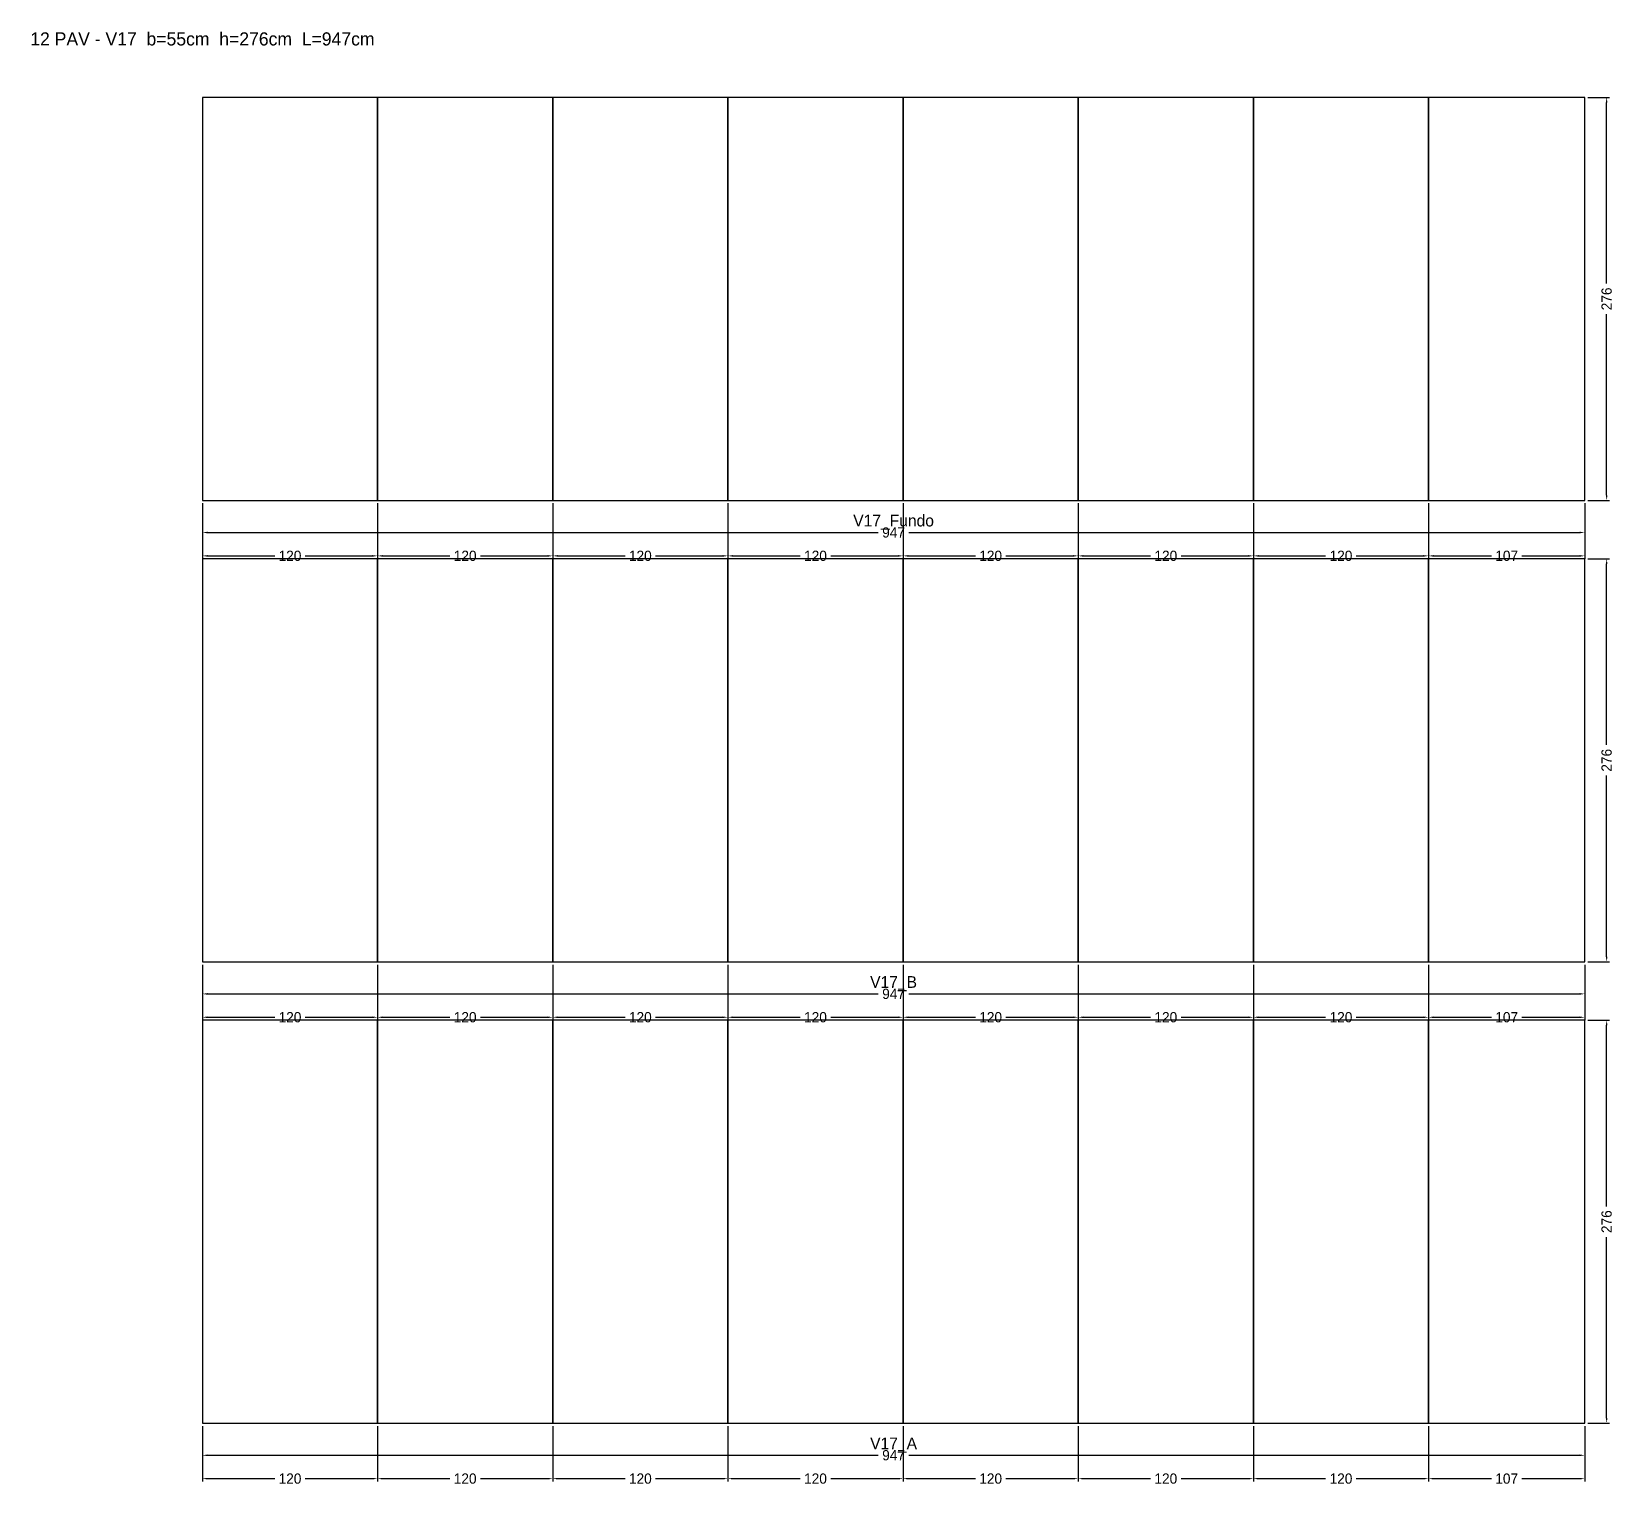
# Model space of a CAD drawing. Header units: metres. Extents: x -117 to 967, y -43 to 953.
import ezdxf

# ---------------------------------------------------------------- set-up
doc = ezdxf.new("R2010")
doc.units = ezdxf.units.M
for name, color, linetype in [('COTA', 3, 'Continuous'), ('NOMENCLATURA', 2, 'Continuous'), ('Paineis', 7, 'Continuous'), ('Texto Secao', 2, 'Continuous')]:
    doc.layers.add(name, color=color, linetype=linetype)
doc.dimstyles.new('COTA_VIG', dxfattribs={"dimtxt": 7, "dimasz": 3.5, "dimexe": 2, "dimexo": 2, "dimgap": 1.5, "dimtad": 1, "dimdec": 1, "dimcen": 2.5, "dimclrd": 3, "dimclre": 3, "dimclrt": 3, "dimazin": 3, "dimtfac": 1, "dimtmove": 0, "dimatfit": 3})

# ---------------------------------------------------------------- blocks, each defined once
blk = doc.blocks.new('_CLOSEDFILLED')
at = {"color": 0, "linetype": 'BYBLOCK'}
blk.add_solid([(-1, 0.16), (0, 0), (-1, -0.16)], dxfattribs=at)
blk = doc.blocks.new('*D1')
at = {"color": 3}
for p, q in [((0, -2), (0, -24)), ((947, -2), (947, -24)), ((3.5, -22), (463, -22)), ((484, -22), (943.5, -22))]:
    blk.add_line(p, q, dxfattribs=at)
at = {"layer": 'Defpoints'}
for p in [(0, 0), (947, 0), (0, -22)]:
    blk.add_point(p, dxfattribs=at)
at = {"layer": 'COTA', "color": 3, "xscale": 3.5, "yscale": 3.5, "rotation": 180}
blk.add_blockref('_CLOSEDFILLED', (0, -22), dxfattribs=at)
at = {"layer": 'COTA', "color": 3, "xscale": 3.5, "yscale": 3.5}
blk.add_blockref('_CLOSEDFILLED', (947, -22), dxfattribs=at)
at = {"layer": 'COTA', "color": 3, "insert": (473.5, -22), "char_height": 7, "attachment_point": 5}
blk.add_mtext('947', dxfattribs=at)
blk = doc.blocks.new('*D2')
at = {"color": 3}
for p, q in [((0, -2), (0, -40)), ((120, -2), (120, -40)), ((3.5, -38), (49.5, -38)), ((70.5, -38), (116.5, -38))]:
    blk.add_line(p, q, dxfattribs=at)
at = {"layer": 'Defpoints'}
for p in [(0, 0), (120, 0), (0, -38)]:
    blk.add_point(p, dxfattribs=at)
at = {"layer": 'COTA', "color": 3, "xscale": 3.5, "yscale": 3.5, "rotation": 180}
blk.add_blockref('_CLOSEDFILLED', (0, -38), dxfattribs=at)
at = {"layer": 'COTA', "color": 3, "xscale": 3.5, "yscale": 3.5}
blk.add_blockref('_CLOSEDFILLED', (120, -38), dxfattribs=at)
at = {"layer": 'COTA', "color": 3, "insert": (60, -38), "char_height": 7, "attachment_point": 5}
blk.add_mtext('120', dxfattribs=at)
blk = doc.blocks.new('*D3')
at = {"color": 3}
for p, q in [((120, -2), (120, -40)), ((240, -2), (240, -40)), ((123.5, -38), (169.5, -38)), ((190.5, -38), (236.5, -38))]:
    blk.add_line(p, q, dxfattribs=at)
at = {"layer": 'Defpoints'}
for p in [(120, 0), (240, 0), (120, -38)]:
    blk.add_point(p, dxfattribs=at)
at = {"layer": 'COTA', "color": 3, "xscale": 3.5, "yscale": 3.5, "rotation": 180}
blk.add_blockref('_CLOSEDFILLED', (120, -38), dxfattribs=at)
at = {"layer": 'COTA', "color": 3, "xscale": 3.5, "yscale": 3.5}
blk.add_blockref('_CLOSEDFILLED', (240, -38), dxfattribs=at)
at = {"layer": 'COTA', "color": 3, "insert": (180, -38), "char_height": 7, "attachment_point": 5}
blk.add_mtext('120', dxfattribs=at)
blk = doc.blocks.new('*D4')
at = {"color": 3}
for p, q in [((240, -2), (240, -40)), ((360, -2), (360, -40)), ((243.5, -38), (289.5, -38)), ((310.5, -38), (356.5, -38))]:
    blk.add_line(p, q, dxfattribs=at)
at = {"layer": 'Defpoints'}
for p in [(240, 0), (360, 0), (240, -38)]:
    blk.add_point(p, dxfattribs=at)
at = {"layer": 'COTA', "color": 3, "xscale": 3.5, "yscale": 3.5, "rotation": 180}
blk.add_blockref('_CLOSEDFILLED', (240, -38), dxfattribs=at)
at = {"layer": 'COTA', "color": 3, "xscale": 3.5, "yscale": 3.5}
blk.add_blockref('_CLOSEDFILLED', (360, -38), dxfattribs=at)
at = {"layer": 'COTA', "color": 3, "insert": (300, -38), "char_height": 7, "attachment_point": 5}
blk.add_mtext('120', dxfattribs=at)
blk = doc.blocks.new('*D5')
at = {"color": 3}
for p, q in [((360, -2), (360, -40)), ((480, -2), (480, -40)), ((363.5, -38), (409.5, -38)), ((430.5, -38), (476.5, -38))]:
    blk.add_line(p, q, dxfattribs=at)
at = {"layer": 'Defpoints'}
for p in [(360, 0), (480, 0), (360, -38)]:
    blk.add_point(p, dxfattribs=at)
at = {"layer": 'COTA', "color": 3, "xscale": 3.5, "yscale": 3.5, "rotation": 180}
blk.add_blockref('_CLOSEDFILLED', (360, -38), dxfattribs=at)
at = {"layer": 'COTA', "color": 3, "xscale": 3.5, "yscale": 3.5}
blk.add_blockref('_CLOSEDFILLED', (480, -38), dxfattribs=at)
at = {"layer": 'COTA', "color": 3, "insert": (420, -38), "char_height": 7, "attachment_point": 5}
blk.add_mtext('120', dxfattribs=at)
blk = doc.blocks.new('*D6')
at = {"color": 3}
for p, q in [((480, -2), (480, -40)), ((600, -2), (600, -40)), ((483.5, -38), (529.5, -38)), ((550.5, -38), (596.5, -38))]:
    blk.add_line(p, q, dxfattribs=at)
at = {"layer": 'Defpoints'}
for p in [(480, 0), (600, 0), (480, -38)]:
    blk.add_point(p, dxfattribs=at)
at = {"layer": 'COTA', "color": 3, "xscale": 3.5, "yscale": 3.5, "rotation": 180}
blk.add_blockref('_CLOSEDFILLED', (480, -38), dxfattribs=at)
at = {"layer": 'COTA', "color": 3, "xscale": 3.5, "yscale": 3.5}
blk.add_blockref('_CLOSEDFILLED', (600, -38), dxfattribs=at)
at = {"layer": 'COTA', "color": 3, "insert": (540, -38), "char_height": 7, "attachment_point": 5}
blk.add_mtext('120', dxfattribs=at)
blk = doc.blocks.new('*D7')
at = {"color": 3}
for p, q in [((600, -2), (600, -40)), ((720, -2), (720, -40)), ((603.5, -38), (649.5, -38)), ((670.5, -38), (716.5, -38))]:
    blk.add_line(p, q, dxfattribs=at)
at = {"layer": 'Defpoints'}
for p in [(600, 0), (720, 0), (600, -38)]:
    blk.add_point(p, dxfattribs=at)
at = {"layer": 'COTA', "color": 3, "xscale": 3.5, "yscale": 3.5, "rotation": 180}
blk.add_blockref('_CLOSEDFILLED', (600, -38), dxfattribs=at)
at = {"layer": 'COTA', "color": 3, "xscale": 3.5, "yscale": 3.5}
blk.add_blockref('_CLOSEDFILLED', (720, -38), dxfattribs=at)
at = {"layer": 'COTA', "color": 3, "insert": (660, -38), "char_height": 7, "attachment_point": 5}
blk.add_mtext('120', dxfattribs=at)
blk = doc.blocks.new('*D8')
at = {"color": 3}
for p, q in [((720, -2), (720, -40)), ((840, -2), (840, -40)), ((723.5, -38), (769.5, -38)), ((790.5, -38), (836.5, -38))]:
    blk.add_line(p, q, dxfattribs=at)
at = {"layer": 'Defpoints'}
for p in [(720, 0), (840, 0), (720, -38)]:
    blk.add_point(p, dxfattribs=at)
at = {"layer": 'COTA', "color": 3, "xscale": 3.5, "yscale": 3.5, "rotation": 180}
blk.add_blockref('_CLOSEDFILLED', (720, -38), dxfattribs=at)
at = {"layer": 'COTA', "color": 3, "xscale": 3.5, "yscale": 3.5}
blk.add_blockref('_CLOSEDFILLED', (840, -38), dxfattribs=at)
at = {"layer": 'COTA', "color": 3, "insert": (780, -38), "char_height": 7, "attachment_point": 5}
blk.add_mtext('120', dxfattribs=at)
blk = doc.blocks.new('*D9')
at = {"color": 3}
for p, q in [((840, -2), (840, -40)), ((947, -2), (947, -40)), ((843.5, -38), (883, -38)), ((904, -38), (943.5, -38))]:
    blk.add_line(p, q, dxfattribs=at)
at = {"layer": 'Defpoints'}
for p in [(840, 0), (947, 0), (840, -38)]:
    blk.add_point(p, dxfattribs=at)
at = {"layer": 'COTA', "color": 3, "xscale": 3.5, "yscale": 3.5, "rotation": 180}
blk.add_blockref('_CLOSEDFILLED', (840, -38), dxfattribs=at)
at = {"layer": 'COTA', "color": 3, "xscale": 3.5, "yscale": 3.5}
blk.add_blockref('_CLOSEDFILLED', (947, -38), dxfattribs=at)
at = {"layer": 'COTA', "color": 3, "insert": (893.5, -38), "char_height": 7, "attachment_point": 5}
blk.add_mtext('107', dxfattribs=at)
blk = doc.blocks.new('*D10')
at = {"color": 3}
for p, q in [((949, 276), (964, 276)), ((962, 148.5), (962, 272.5)), ((962, 3.5), (962, 127.5)), ((949, 0), (964, 0))]:
    blk.add_line(p, q, dxfattribs=at)
at = {"layer": 'Defpoints'}
for p in [(947, 276), (947, 0), (962, 0)]:
    blk.add_point(p, dxfattribs=at)
at = {"layer": 'COTA', "color": 3, "xscale": 3.5, "yscale": 3.5}
for p, rotation in [((962, 276), 90), ((962, 0), 270)]:
    blk.add_blockref('_CLOSEDFILLED', p, dxfattribs=dict(at, rotation=rotation))
at = {"layer": 'COTA', "color": 3, "insert": (962, 138), "char_height": 7, "attachment_point": 5, "rotation": 90}
blk.add_mtext('276', dxfattribs=at)
blk = doc.blocks.new('*D11')
at = {"color": 3}
for p, q in [((0, 314), (0, 292)), ((947, 314), (947, 292)), ((3.5, 294), (463, 294)), ((484, 294), (943.5, 294))]:
    blk.add_line(p, q, dxfattribs=at)
at = {"layer": 'Defpoints'}
for p in [(0, 316), (947, 316), (0, 294)]:
    blk.add_point(p, dxfattribs=at)
at = {"layer": 'COTA', "color": 3, "xscale": 3.5, "yscale": 3.5, "rotation": 180}
blk.add_blockref('_CLOSEDFILLED', (0, 294), dxfattribs=at)
at = {"layer": 'COTA', "color": 3, "xscale": 3.5, "yscale": 3.5}
blk.add_blockref('_CLOSEDFILLED', (947, 294), dxfattribs=at)
at = {"layer": 'COTA', "color": 3, "insert": (473.5, 294), "char_height": 7, "attachment_point": 5}
blk.add_mtext('947', dxfattribs=at)
blk = doc.blocks.new('*D12')
at = {"color": 3}
for p, q in [((0, 314), (0, 276)), ((120, 314), (120, 276)), ((3.5, 278), (49.5, 278)), ((70.5, 278), (116.5, 278))]:
    blk.add_line(p, q, dxfattribs=at)
at = {"layer": 'Defpoints'}
for p in [(0, 316), (120, 316), (0, 278)]:
    blk.add_point(p, dxfattribs=at)
at = {"layer": 'COTA', "color": 3, "xscale": 3.5, "yscale": 3.5, "rotation": 180}
blk.add_blockref('_CLOSEDFILLED', (0, 278), dxfattribs=at)
at = {"layer": 'COTA', "color": 3, "xscale": 3.5, "yscale": 3.5}
blk.add_blockref('_CLOSEDFILLED', (120, 278), dxfattribs=at)
at = {"layer": 'COTA', "color": 3, "insert": (60, 278), "char_height": 7, "attachment_point": 5}
blk.add_mtext('120', dxfattribs=at)
blk = doc.blocks.new('*D13')
at = {"color": 3}
for p, q in [((120, 314), (120, 276)), ((240, 314), (240, 276)), ((123.5, 278), (169.5, 278)), ((190.5, 278), (236.5, 278))]:
    blk.add_line(p, q, dxfattribs=at)
at = {"layer": 'Defpoints'}
for p in [(120, 316), (240, 316), (120, 278)]:
    blk.add_point(p, dxfattribs=at)
at = {"layer": 'COTA', "color": 3, "xscale": 3.5, "yscale": 3.5, "rotation": 180}
blk.add_blockref('_CLOSEDFILLED', (120, 278), dxfattribs=at)
at = {"layer": 'COTA', "color": 3, "xscale": 3.5, "yscale": 3.5}
blk.add_blockref('_CLOSEDFILLED', (240, 278), dxfattribs=at)
at = {"layer": 'COTA', "color": 3, "insert": (180, 278), "char_height": 7, "attachment_point": 5}
blk.add_mtext('120', dxfattribs=at)
blk = doc.blocks.new('*D14')
at = {"color": 3}
for p, q in [((240, 314), (240, 276)), ((360, 314), (360, 276)), ((243.5, 278), (289.5, 278)), ((310.5, 278), (356.5, 278))]:
    blk.add_line(p, q, dxfattribs=at)
at = {"layer": 'Defpoints'}
for p in [(240, 316), (360, 316), (240, 278)]:
    blk.add_point(p, dxfattribs=at)
at = {"layer": 'COTA', "color": 3, "xscale": 3.5, "yscale": 3.5, "rotation": 180}
blk.add_blockref('_CLOSEDFILLED', (240, 278), dxfattribs=at)
at = {"layer": 'COTA', "color": 3, "xscale": 3.5, "yscale": 3.5}
blk.add_blockref('_CLOSEDFILLED', (360, 278), dxfattribs=at)
at = {"layer": 'COTA', "color": 3, "insert": (300, 278), "char_height": 7, "attachment_point": 5}
blk.add_mtext('120', dxfattribs=at)
blk = doc.blocks.new('*D15')
at = {"color": 3}
for p, q in [((360, 314), (360, 276)), ((480, 314), (480, 276)), ((363.5, 278), (409.5, 278)), ((430.5, 278), (476.5, 278))]:
    blk.add_line(p, q, dxfattribs=at)
at = {"layer": 'Defpoints'}
for p in [(360, 316), (480, 316), (360, 278)]:
    blk.add_point(p, dxfattribs=at)
at = {"layer": 'COTA', "color": 3, "xscale": 3.5, "yscale": 3.5, "rotation": 180}
blk.add_blockref('_CLOSEDFILLED', (360, 278), dxfattribs=at)
at = {"layer": 'COTA', "color": 3, "xscale": 3.5, "yscale": 3.5}
blk.add_blockref('_CLOSEDFILLED', (480, 278), dxfattribs=at)
at = {"layer": 'COTA', "color": 3, "insert": (420, 278), "char_height": 7, "attachment_point": 5}
blk.add_mtext('120', dxfattribs=at)
blk = doc.blocks.new('*D16')
at = {"color": 3}
for p, q in [((480, 314), (480, 276)), ((600, 314), (600, 276)), ((483.5, 278), (529.5, 278)), ((550.5, 278), (596.5, 278))]:
    blk.add_line(p, q, dxfattribs=at)
at = {"layer": 'Defpoints'}
for p in [(480, 316), (600, 316), (480, 278)]:
    blk.add_point(p, dxfattribs=at)
at = {"layer": 'COTA', "color": 3, "xscale": 3.5, "yscale": 3.5, "rotation": 180}
blk.add_blockref('_CLOSEDFILLED', (480, 278), dxfattribs=at)
at = {"layer": 'COTA', "color": 3, "xscale": 3.5, "yscale": 3.5}
blk.add_blockref('_CLOSEDFILLED', (600, 278), dxfattribs=at)
at = {"layer": 'COTA', "color": 3, "insert": (540, 278), "char_height": 7, "attachment_point": 5}
blk.add_mtext('120', dxfattribs=at)
blk = doc.blocks.new('*D17')
at = {"color": 3}
for p, q in [((600, 314), (600, 276)), ((720, 314), (720, 276)), ((603.5, 278), (649.5, 278)), ((670.5, 278), (716.5, 278))]:
    blk.add_line(p, q, dxfattribs=at)
at = {"layer": 'Defpoints'}
for p in [(600, 316), (720, 316), (600, 278)]:
    blk.add_point(p, dxfattribs=at)
at = {"layer": 'COTA', "color": 3, "xscale": 3.5, "yscale": 3.5, "rotation": 180}
blk.add_blockref('_CLOSEDFILLED', (600, 278), dxfattribs=at)
at = {"layer": 'COTA', "color": 3, "xscale": 3.5, "yscale": 3.5}
blk.add_blockref('_CLOSEDFILLED', (720, 278), dxfattribs=at)
at = {"layer": 'COTA', "color": 3, "insert": (660, 278), "char_height": 7, "attachment_point": 5}
blk.add_mtext('120', dxfattribs=at)
blk = doc.blocks.new('*D18')
at = {"color": 3}
for p, q in [((720, 314), (720, 276)), ((840, 314), (840, 276)), ((723.5, 278), (769.5, 278)), ((790.5, 278), (836.5, 278))]:
    blk.add_line(p, q, dxfattribs=at)
at = {"layer": 'Defpoints'}
for p in [(720, 316), (840, 316), (720, 278)]:
    blk.add_point(p, dxfattribs=at)
at = {"layer": 'COTA', "color": 3, "xscale": 3.5, "yscale": 3.5, "rotation": 180}
blk.add_blockref('_CLOSEDFILLED', (720, 278), dxfattribs=at)
at = {"layer": 'COTA', "color": 3, "xscale": 3.5, "yscale": 3.5}
blk.add_blockref('_CLOSEDFILLED', (840, 278), dxfattribs=at)
at = {"layer": 'COTA', "color": 3, "insert": (780, 278), "char_height": 7, "attachment_point": 5}
blk.add_mtext('120', dxfattribs=at)
blk = doc.blocks.new('*D19')
at = {"color": 3}
for p, q in [((840, 314), (840, 276)), ((947, 314), (947, 276)), ((843.5, 278), (883, 278)), ((904, 278), (943.5, 278))]:
    blk.add_line(p, q, dxfattribs=at)
at = {"layer": 'Defpoints'}
for p in [(840, 316), (947, 316), (840, 278)]:
    blk.add_point(p, dxfattribs=at)
at = {"layer": 'COTA', "color": 3, "xscale": 3.5, "yscale": 3.5, "rotation": 180}
blk.add_blockref('_CLOSEDFILLED', (840, 278), dxfattribs=at)
at = {"layer": 'COTA', "color": 3, "xscale": 3.5, "yscale": 3.5}
blk.add_blockref('_CLOSEDFILLED', (947, 278), dxfattribs=at)
at = {"layer": 'COTA', "color": 3, "insert": (893.5, 278), "char_height": 7, "attachment_point": 5}
blk.add_mtext('107', dxfattribs=at)
blk = doc.blocks.new('*D20')
at = {"color": 3}
for p, q in [((949, 592), (964, 592)), ((962, 464.5), (962, 588.5)), ((962, 319.5), (962, 443.5)), ((949, 316), (964, 316))]:
    blk.add_line(p, q, dxfattribs=at)
at = {"layer": 'Defpoints'}
for p in [(947, 592), (947, 316), (962, 316)]:
    blk.add_point(p, dxfattribs=at)
at = {"layer": 'COTA', "color": 3, "xscale": 3.5, "yscale": 3.5}
for p, rotation in [((962, 592), 90), ((962, 316), 270)]:
    blk.add_blockref('_CLOSEDFILLED', p, dxfattribs=dict(at, rotation=rotation))
at = {"layer": 'COTA', "color": 3, "insert": (962, 454), "char_height": 7, "attachment_point": 5, "rotation": 90}
blk.add_mtext('276', dxfattribs=at)
blk = doc.blocks.new('*D21')
at = {"color": 3}
for p, q in [((0, 630), (0, 608)), ((947, 630), (947, 608)), ((3.5, 610), (463, 610)), ((484, 610), (943.5, 610))]:
    blk.add_line(p, q, dxfattribs=at)
at = {"layer": 'Defpoints'}
for p in [(0, 632), (947, 632), (0, 610)]:
    blk.add_point(p, dxfattribs=at)
at = {"layer": 'COTA', "color": 3, "xscale": 3.5, "yscale": 3.5, "rotation": 180}
blk.add_blockref('_CLOSEDFILLED', (0, 610), dxfattribs=at)
at = {"layer": 'COTA', "color": 3, "xscale": 3.5, "yscale": 3.5}
blk.add_blockref('_CLOSEDFILLED', (947, 610), dxfattribs=at)
at = {"layer": 'COTA', "color": 3, "insert": (473.5, 610), "char_height": 7, "attachment_point": 5}
blk.add_mtext('947', dxfattribs=at)
blk = doc.blocks.new('*D22')
at = {"color": 3}
for p, q in [((0, 630), (0, 592)), ((120, 630), (120, 592)), ((3.5, 594), (49.5, 594)), ((70.5, 594), (116.5, 594))]:
    blk.add_line(p, q, dxfattribs=at)
at = {"layer": 'Defpoints'}
for p in [(0, 632), (120, 632), (0, 594)]:
    blk.add_point(p, dxfattribs=at)
at = {"layer": 'COTA', "color": 3, "xscale": 3.5, "yscale": 3.5, "rotation": 180}
blk.add_blockref('_CLOSEDFILLED', (0, 594), dxfattribs=at)
at = {"layer": 'COTA', "color": 3, "xscale": 3.5, "yscale": 3.5}
blk.add_blockref('_CLOSEDFILLED', (120, 594), dxfattribs=at)
at = {"layer": 'COTA', "color": 3, "insert": (60, 594), "char_height": 7, "attachment_point": 5}
blk.add_mtext('120', dxfattribs=at)
blk = doc.blocks.new('*D23')
at = {"color": 3}
for p, q in [((120, 630), (120, 592)), ((240, 630), (240, 592)), ((123.5, 594), (169.5, 594)), ((190.5, 594), (236.5, 594))]:
    blk.add_line(p, q, dxfattribs=at)
at = {"layer": 'Defpoints'}
for p in [(120, 632), (240, 632), (120, 594)]:
    blk.add_point(p, dxfattribs=at)
at = {"layer": 'COTA', "color": 3, "xscale": 3.5, "yscale": 3.5, "rotation": 180}
blk.add_blockref('_CLOSEDFILLED', (120, 594), dxfattribs=at)
at = {"layer": 'COTA', "color": 3, "xscale": 3.5, "yscale": 3.5}
blk.add_blockref('_CLOSEDFILLED', (240, 594), dxfattribs=at)
at = {"layer": 'COTA', "color": 3, "insert": (180, 594), "char_height": 7, "attachment_point": 5}
blk.add_mtext('120', dxfattribs=at)
blk = doc.blocks.new('*D24')
at = {"color": 3}
for p, q in [((240, 630), (240, 592)), ((360, 630), (360, 592)), ((243.5, 594), (289.5, 594)), ((310.5, 594), (356.5, 594))]:
    blk.add_line(p, q, dxfattribs=at)
at = {"layer": 'Defpoints'}
for p in [(240, 632), (360, 632), (240, 594)]:
    blk.add_point(p, dxfattribs=at)
at = {"layer": 'COTA', "color": 3, "xscale": 3.5, "yscale": 3.5, "rotation": 180}
blk.add_blockref('_CLOSEDFILLED', (240, 594), dxfattribs=at)
at = {"layer": 'COTA', "color": 3, "xscale": 3.5, "yscale": 3.5}
blk.add_blockref('_CLOSEDFILLED', (360, 594), dxfattribs=at)
at = {"layer": 'COTA', "color": 3, "insert": (300, 594), "char_height": 7, "attachment_point": 5}
blk.add_mtext('120', dxfattribs=at)
blk = doc.blocks.new('*D25')
at = {"color": 3}
for p, q in [((360, 630), (360, 592)), ((480, 630), (480, 592)), ((363.5, 594), (409.5, 594)), ((430.5, 594), (476.5, 594))]:
    blk.add_line(p, q, dxfattribs=at)
at = {"layer": 'Defpoints'}
for p in [(360, 632), (480, 632), (360, 594)]:
    blk.add_point(p, dxfattribs=at)
at = {"layer": 'COTA', "color": 3, "xscale": 3.5, "yscale": 3.5, "rotation": 180}
blk.add_blockref('_CLOSEDFILLED', (360, 594), dxfattribs=at)
at = {"layer": 'COTA', "color": 3, "xscale": 3.5, "yscale": 3.5}
blk.add_blockref('_CLOSEDFILLED', (480, 594), dxfattribs=at)
at = {"layer": 'COTA', "color": 3, "insert": (420, 594), "char_height": 7, "attachment_point": 5}
blk.add_mtext('120', dxfattribs=at)
blk = doc.blocks.new('*D26')
at = {"color": 3}
for p, q in [((480, 630), (480, 592)), ((600, 630), (600, 592)), ((483.5, 594), (529.5, 594)), ((550.5, 594), (596.5, 594))]:
    blk.add_line(p, q, dxfattribs=at)
at = {"layer": 'Defpoints'}
for p in [(480, 632), (600, 632), (480, 594)]:
    blk.add_point(p, dxfattribs=at)
at = {"layer": 'COTA', "color": 3, "xscale": 3.5, "yscale": 3.5, "rotation": 180}
blk.add_blockref('_CLOSEDFILLED', (480, 594), dxfattribs=at)
at = {"layer": 'COTA', "color": 3, "xscale": 3.5, "yscale": 3.5}
blk.add_blockref('_CLOSEDFILLED', (600, 594), dxfattribs=at)
at = {"layer": 'COTA', "color": 3, "insert": (540, 594), "char_height": 7, "attachment_point": 5}
blk.add_mtext('120', dxfattribs=at)
blk = doc.blocks.new('*D27')
at = {"color": 3}
for p, q in [((600, 630), (600, 592)), ((720, 630), (720, 592)), ((603.5, 594), (649.5, 594)), ((670.5, 594), (716.5, 594))]:
    blk.add_line(p, q, dxfattribs=at)
at = {"layer": 'Defpoints'}
for p in [(600, 632), (720, 632), (600, 594)]:
    blk.add_point(p, dxfattribs=at)
at = {"layer": 'COTA', "color": 3, "xscale": 3.5, "yscale": 3.5, "rotation": 180}
blk.add_blockref('_CLOSEDFILLED', (600, 594), dxfattribs=at)
at = {"layer": 'COTA', "color": 3, "xscale": 3.5, "yscale": 3.5}
blk.add_blockref('_CLOSEDFILLED', (720, 594), dxfattribs=at)
at = {"layer": 'COTA', "color": 3, "insert": (660, 594), "char_height": 7, "attachment_point": 5}
blk.add_mtext('120', dxfattribs=at)
blk = doc.blocks.new('*D28')
at = {"color": 3}
for p, q in [((720, 630), (720, 592)), ((840, 630), (840, 592)), ((723.5, 594), (769.5, 594)), ((790.5, 594), (836.5, 594))]:
    blk.add_line(p, q, dxfattribs=at)
at = {"layer": 'Defpoints'}
for p in [(720, 632), (840, 632), (720, 594)]:
    blk.add_point(p, dxfattribs=at)
at = {"layer": 'COTA', "color": 3, "xscale": 3.5, "yscale": 3.5, "rotation": 180}
blk.add_blockref('_CLOSEDFILLED', (720, 594), dxfattribs=at)
at = {"layer": 'COTA', "color": 3, "xscale": 3.5, "yscale": 3.5}
blk.add_blockref('_CLOSEDFILLED', (840, 594), dxfattribs=at)
at = {"layer": 'COTA', "color": 3, "insert": (780, 594), "char_height": 7, "attachment_point": 5}
blk.add_mtext('120', dxfattribs=at)
blk = doc.blocks.new('*D29')
at = {"color": 3}
for p, q in [((840, 630), (840, 592)), ((947, 630), (947, 592)), ((843.5, 594), (883, 594)), ((904, 594), (943.5, 594))]:
    blk.add_line(p, q, dxfattribs=at)
at = {"layer": 'Defpoints'}
for p in [(840, 632), (947, 632), (840, 594)]:
    blk.add_point(p, dxfattribs=at)
at = {"layer": 'COTA', "color": 3, "xscale": 3.5, "yscale": 3.5, "rotation": 180}
blk.add_blockref('_CLOSEDFILLED', (840, 594), dxfattribs=at)
at = {"layer": 'COTA', "color": 3, "xscale": 3.5, "yscale": 3.5}
blk.add_blockref('_CLOSEDFILLED', (947, 594), dxfattribs=at)
at = {"layer": 'COTA', "color": 3, "insert": (893.5, 594), "char_height": 7, "attachment_point": 5}
blk.add_mtext('107', dxfattribs=at)
blk = doc.blocks.new('*D30')
at = {"color": 3}
for p, q in [((949, 908), (964, 908)), ((962, 780.5), (962, 904.5)), ((962, 635.5), (962, 759.5)), ((949, 632), (964, 632))]:
    blk.add_line(p, q, dxfattribs=at)
at = {"layer": 'Defpoints'}
for p in [(947, 908), (947, 632), (962, 632)]:
    blk.add_point(p, dxfattribs=at)
at = {"layer": 'COTA', "color": 3, "xscale": 3.5, "yscale": 3.5}
for p, rotation in [((962, 908), 90), ((962, 632), 270)]:
    blk.add_blockref('_CLOSEDFILLED', p, dxfattribs=dict(at, rotation=rotation))
at = {"layer": 'COTA', "color": 3, "insert": (962, 770), "char_height": 7, "attachment_point": 5, "rotation": 90}
blk.add_mtext('276', dxfattribs=at)

msp = doc.modelspace()

# ---------------------------------------------------------------- linework, layer by layer
at = {"layer": 'Paineis'}
for points in [[(0, 632), (120, 632), (120, 908), (0, 908)], [(120, 632), (240, 632), (240, 908), (120, 908)], [(240, 632), (360, 632), (360, 908), (240, 908)], [(360, 632), (480, 632), (480, 908), (360, 908)], [(480, 632), (600, 632), (600, 908), (480, 908)], [(600, 632), (720, 632), (720, 908), (600, 908)], [(720, 632), (840, 632), (840, 908), (720, 908)], [(840, 632), (947, 632), (947, 908), (840, 908)], [(0, 316), (120, 316), (120, 592), (0, 592)], [(120, 316), (240, 316), (240, 592), (120, 592)], [(240, 316), (360, 316), (360, 592), (240, 592)], [(360, 316), (480, 316), (480, 592), (360, 592)], [(480, 316), (600, 316), (600, 592), (480, 592)], [(600, 316), (720, 316), (720, 592), (600, 592)], [(720, 316), (840, 316), (840, 592), (720, 592)], [(840, 316), (947, 316), (947, 592), (840, 592)], [(0, 0), (120, 0), (120, 276), (0, 276)], [(120, 0), (240, 0), (240, 276), (120, 276)], [(240, 0), (360, 0), (360, 276), (240, 276)], [(360, 0), (480, 0), (480, 276), (360, 276)], [(480, 0), (600, 0), (600, 276), (480, 276)], [(600, 0), (720, 0), (720, 276), (600, 276)], [(720, 0), (840, 0), (840, 276), (720, 276)], [(840, 0), (947, 0), (947, 276), (840, 276)]]:
    msp.add_lwpolyline(points, close=True, dxfattribs=at)

# ---------------------------------------------------------------- texts
at = {"layer": 'NOMENCLATURA', "insert": (0, 948), "char_height": 9, "width": 967, "attachment_point": 5}
msp.add_mtext('12 PAV - V17  b=55cm  h=276cm  L=947cm', dxfattribs=at)
at = {"layer": 'Texto Secao', "char_height": 8, "width": 967, "attachment_point": 5}
for s, insert in [('V17_Fundo', (473.5, 617)), ('V17_B', (473.5, 301)), ('V17_A', (473.5, -15))]:
    msp.add_mtext(s, dxfattribs=dict(at, insert=insert))

# ---------------------------------------------------------------- dimensions: what is measured, and where the dimension line sits
at = {"layer": 'COTA'}
for base, p1, p2, picture, middle in [((962, 632), (947, 632), (947, 908), '*D30', (962, 770)), ((962, 316), (947, 316), (947, 592), '*D20', (962, 454)), ((962, 0), (947, 0), (947, 276), '*D10', (962, 138))]:
    dim = msp.add_linear_dim(base=base, p1=p1, p2=p2, angle=90, dimstyle='COTA_VIG', dxfattribs=at)
    dim.commit()
    dim.dimension.update_dxf_attribs({"geometry": picture, "text_midpoint": middle})
for base, p1, p2, picture, middle in [((0, 610), (0, 632), (947, 632), '*D21', (473.5, 610)), ((0, 594), (0, 632), (120, 632), '*D22', (60, 594)), ((120, 594), (120, 632), (240, 632), '*D23', (180, 594)), ((240, 594), (240, 632), (360, 632), '*D24', (300, 594)), ((360, 594), (360, 632), (480, 632), '*D25', (420, 594)), ((480, 594), (480, 632), (600, 632), '*D26', (540, 594)), ((600, 594), (600, 632), (720, 632), '*D27', (660, 594)), ((720, 594), (720, 632), (840, 632), '*D28', (780, 594)), ((840, 594), (840, 632), (947, 632), '*D29', (893.5, 594)), ((0, 294), (0, 316), (947, 316), '*D11', (473.5, 294)), ((0, 278), (0, 316), (120, 316), '*D12', (60, 278)), ((120, 278), (120, 316), (240, 316), '*D13', (180, 278)), ((240, 278), (240, 316), (360, 316), '*D14', (300, 278)), ((360, 278), (360, 316), (480, 316), '*D15', (420, 278)), ((480, 278), (480, 316), (600, 316), '*D16', (540, 278)), ((600, 278), (600, 316), (720, 316), '*D17', (660, 278)), ((720, 278), (720, 316), (840, 316), '*D18', (780, 278)), ((840, 278), (840, 316), (947, 316), '*D19', (893.5, 278)), ((0, -22), (0, 0), (947, 0), '*D1', (473.5, -22)), ((0, -38), (0, 0), (120, 0), '*D2', (60, -38)), ((120, -38), (120, 0), (240, 0), '*D3', (180, -38)), ((240, -38), (240, 0), (360, 0), '*D4', (300, -38)), ((360, -38), (360, 0), (480, 0), '*D5', (420, -38)), ((480, -38), (480, 0), (600, 0), '*D6', (540, -38)), ((600, -38), (600, 0), (720, 0), '*D7', (660, -38)), ((720, -38), (720, 0), (840, 0), '*D8', (780, -38)), ((840, -38), (840, 0), (947, 0), '*D9', (893.5, -38))]:
    dim = msp.add_linear_dim(base=base, p1=p1, p2=p2, dimstyle='COTA_VIG', dxfattribs=at)
    dim.commit()
    dim.dimension.update_dxf_attribs({"geometry": picture, "text_midpoint": middle})

doc.saveas('drawing.dxf')
